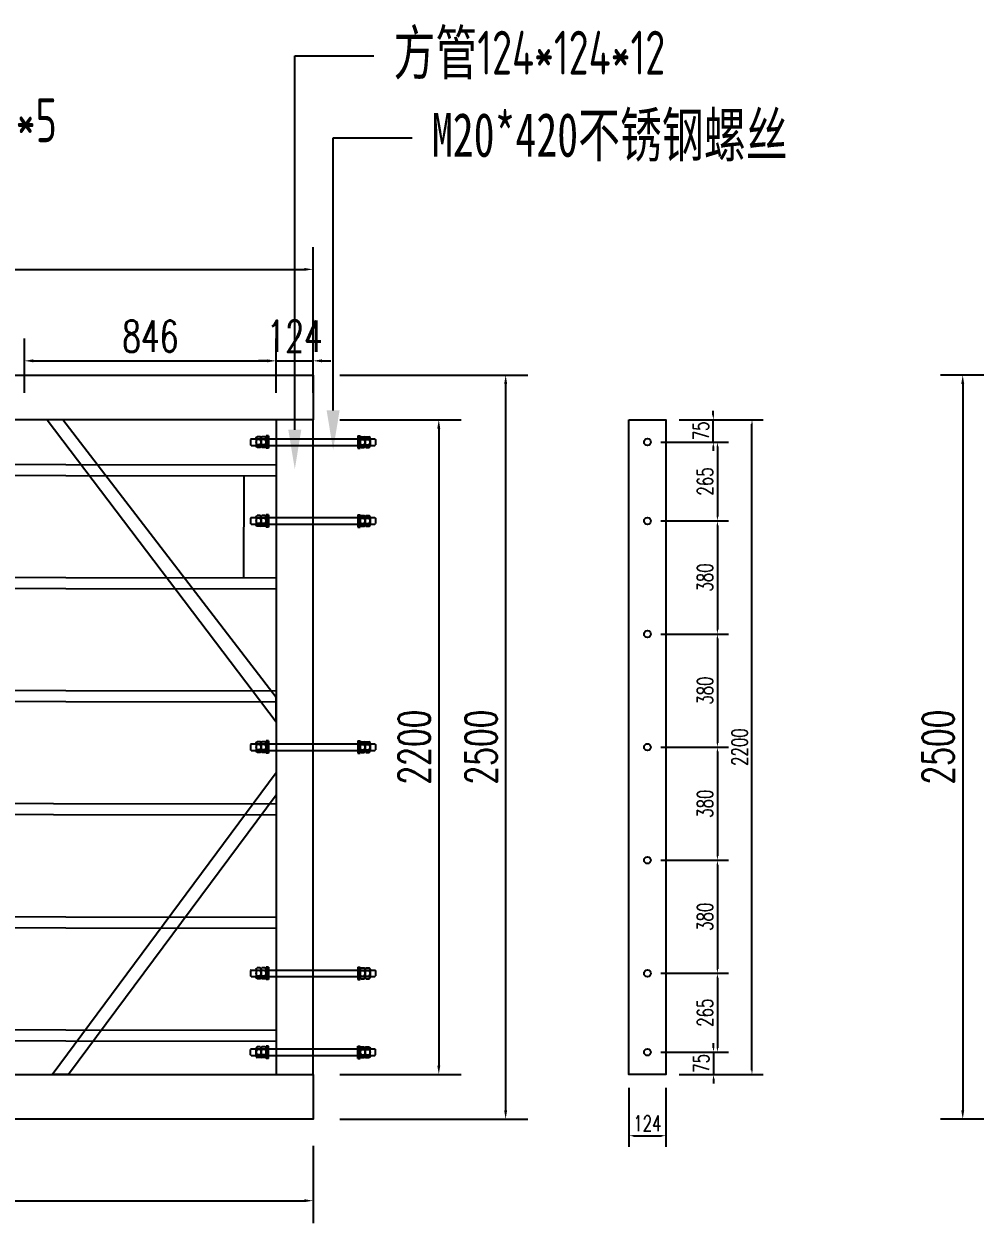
# Model space of a CAD drawing. Header units: millimetres. Extents: x -2430464 to 225692, y -180 to 1805330.
# Drawn here: x -668676 to -665481, y 476741 to 480770 of the extents above; entities that cross this region are included whole.
import ezdxf
from ezdxf import colors
from ezdxf.entities.mleader import LeaderData, LeaderLine
from ezdxf.math import Vec2, Vec3

# ---------------------------------------------------------------- set-up
doc = ezdxf.new("R2010")
doc.units = ezdxf.units.MM
doc.header["$LTSCALE"] = 1000
doc.layers.get('0').update_dxf_attribs({"linetype": 'CONTINUOUS'})
doc.layers.get('DEFPOINTS').update_dxf_attribs({"linetype": 'CONTINUOUS'})
for name, color, linetype in [('W-bridge approach引桥', 4, 'CONTINUOUS'), ('方管150X150X12', 3, 'CONTINUOUS'), ('结构', 1, 'CONTINUOUS')]:
    doc.layers.add(name, color=color, linetype=linetype)
doc.layers.add('成片房屋', color=1, linetype='CONTINUOUS', lineweight=0)
doc.styles.get("Standard").update_dxf_attribs({"font": 'tssdeng.shx', "width": 0.7, "bigfont": 'hztxt.shx'})
doc.styles.add('STANDARD_T3', font='simplex.shx', dxfattribs={"width": 0.7, "bigfont": 'gbcbig.shx'})
doc.dimstyles.new('W&&15', dxfattribs={"dimtxt": 52.5, "dimasz": 15, "dimexe": 37.5, "dimexo": 45, "dimgap": 15, "dimtad": 1, "dimdec": 0, "dimzin": 0, "dimdsep": 46, "dimtxsty": 'STANDARD_T3', "dimcen": 0.09, "dimclrd": 1, "dimclre": 1, "dimclrt": 7, "dimazin": 2, "dimtfac": 1, "dimtdec": 0, "dimtix": 1, "dimtmove": 2, "dimatfit": 3, "dimfxl": 0, "dimtolj": 1, "dimtzin": 0, "dimarcsym": 0})
doc.dimstyles.new('W&&30', dxfattribs={"dimtxt": 105, "dimasz": 30, "dimexe": 75, "dimexo": 90, "dimgap": 30, "dimtad": 1, "dimdec": 0, "dimzin": 0, "dimdsep": 46, "dimtxsty": 'STANDARD_T3', "dimcen": 0.09, "dimclrd": 1, "dimclre": 1, "dimclrt": 7, "dimazin": 2, "dimtfac": 1, "dimtdec": 0, "dimtix": 1, "dimtmove": 2, "dimatfit": 3, "dimfxl": 0, "dimtolj": 1, "dimtzin": 0, "dimarcsym": 0})

# ---------------------------------------------------------------- blocks, each defined once
blk = doc.blocks.new('*D2887')
at = {"layer": 'DEFPOINTS', "color": 0, "transparency": 16777216}
for p in [(-667828.8, 479638), (-668674.8, 479440.1), (-667828.8, 479440.1)]:
    blk.add_point(p, dxfattribs=at)
at = {"layer": '成片房屋', "color": 1, "lineweight": -2, "transparency": 16777216}
for p, q in [((-668674.8, 479530.1), (-668674.8, 479713)), ((-667828.8, 479530.1), (-667828.8, 479713)), ((-668644.8, 479638), (-667858.8, 479638))]:
    blk.add_line(p, q, dxfattribs=at)
at = {"layer": '成片房屋', "color": 1, "transparency": 16777216}
for points in [[(-668644.8, 479643), (-668644.8, 479633), (-668674.8, 479638)], [(-667858.8, 479643), (-667858.8, 479633), (-667828.8, 479638)]]:
    blk.add_solid(points, dxfattribs=at)
at = {"layer": '成片房屋', "color": 7, "transparency": 16777216, "insert": (-668251.8, 479720.5), "char_height": 105, "attachment_point": 5, "style": 'STANDARD_T3'}
blk.add_mtext('\\A1;846', dxfattribs=at)
blk = doc.blocks.new('*D3023')
at = {"layer": 'DEFPOINTS', "color": 0, "transparency": 16777216}
for p in [(-667704.8, 479638), (-667828.8, 479440.1), (-667704.8, 479440.1)]:
    blk.add_point(p, dxfattribs=at)
at = {"layer": '成片房屋', "color": 1, "lineweight": -2, "transparency": 16777216}
for p, q in [((-667828.8, 479530.1), (-667828.8, 479713)), ((-667704.8, 479530.1), (-667704.8, 479713)), ((-667858.8, 479638), (-667888.8, 479638)), ((-667828.8, 479638), (-667704.8, 479638)), ((-667674.8, 479638), (-667644.8, 479638))]:
    blk.add_line(p, q, dxfattribs=at)
at = {"layer": '成片房屋', "color": 1, "transparency": 16777216}
for points in [[(-667858.8, 479643), (-667858.8, 479633), (-667828.8, 479638)], [(-667674.8, 479643), (-667674.8, 479633), (-667704.8, 479638)]]:
    blk.add_solid(points, dxfattribs=at)
at = {"layer": '成片房屋', "color": 7, "transparency": 16777216, "insert": (-667766.8, 479720.5), "char_height": 105, "attachment_point": 5, "style": 'STANDARD_T3'}
blk.add_mtext('\\A1;124', dxfattribs=at)
blk = doc.blocks.new('*D2889')
at = {"layer": 'DEFPOINTS', "color": 0, "transparency": 16777216}
for p in [(-680704.8, 477090.1), (-667704.8, 477090.1), (-667704.8, 476816.2)]:
    blk.add_point(p, dxfattribs=at)
at = {"layer": '成片房屋', "color": 1, "lineweight": -2, "transparency": 16777216}
for p, q in [((-680704.8, 477000.1), (-680704.8, 476741.2)), ((-667704.8, 477000.1), (-667704.8, 476741.2)), ((-680674.8, 476816.2), (-667734.8, 476816.2))]:
    blk.add_line(p, q, dxfattribs=at)
at = {"layer": '成片房屋', "color": 1, "transparency": 16777216}
for points in [[(-680674.8, 476821.2), (-680674.8, 476811.2), (-680704.8, 476816.2)], [(-667734.8, 476821.2), (-667734.8, 476811.2), (-667704.8, 476816.2)]]:
    blk.add_solid(points, dxfattribs=at)
at = {"layer": '成片房屋', "color": 7, "transparency": 16777216, "insert": (-674204.8, 476898.7), "char_height": 105, "attachment_point": 5, "style": 'STANDARD_T3'}
blk.add_mtext('\\A1;13000', dxfattribs=at)
blk = doc.blocks.new('*D3026')
at = {"layer": 'DEFPOINTS', "color": 0, "transparency": 16777216}
for p in [(-667704.8, 479945.3), (-680704.8, 479590.1), (-667704.8, 479590.1)]:
    blk.add_point(p, dxfattribs=at)
at = {"layer": '成片房屋', "color": 1, "lineweight": -2, "transparency": 16777216}
for p, q in [((-680704.8, 479680.1), (-680704.8, 480020.3)), ((-667704.8, 479680.1), (-667704.8, 480020.3)), ((-680674.8, 479945.3), (-667734.8, 479945.3))]:
    blk.add_line(p, q, dxfattribs=at)
at = {"layer": '成片房屋', "color": 1, "transparency": 16777216}
for points in [[(-680674.8, 479950.3), (-680674.8, 479940.3), (-680704.8, 479945.3)], [(-667734.8, 479950.3), (-667734.8, 479940.3), (-667704.8, 479945.3)]]:
    blk.add_solid(points, dxfattribs=at)
at = {"layer": '成片房屋', "color": 7, "transparency": 16777216, "insert": (-674204.8, 480027.8), "char_height": 105, "attachment_point": 5, "style": 'STANDARD_T3'}
blk.add_mtext('\\A1;13000', dxfattribs=at)
blk = doc.blocks.new('*D3027')
at = {"layer": 'DEFPOINTS', "color": 0, "transparency": 16777216}
for p in [(-667704.8, 479440.1), (-667704.8, 477240.1), (-667282.5, 477240.1)]:
    blk.add_point(p, dxfattribs=at)
at = {"layer": '成片房屋', "color": 1, "lineweight": -2, "transparency": 16777216}
for p, q in [((-667614.8, 479440.1), (-667207.5, 479440.1)), ((-667282.5, 479410.1), (-667282.5, 477270.1)), ((-667614.8, 477240.1), (-667207.5, 477240.1))]:
    blk.add_line(p, q, dxfattribs=at)
at = {"layer": '成片房屋', "color": 1, "transparency": 16777216}
for points in [[(-667287.5, 479410.1), (-667277.5, 479410.1), (-667282.5, 479440.1)], [(-667287.5, 477270.1), (-667277.5, 477270.1), (-667282.5, 477240.1)]]:
    blk.add_solid(points, dxfattribs=at)
at = {"layer": '成片房屋', "color": 7, "transparency": 16777216, "insert": (-667365, 478340.1), "char_height": 105, "attachment_point": 5, "rotation": 90, "style": 'STANDARD_T3'}
blk.add_mtext('\\A1;2200', dxfattribs=at)
blk = doc.blocks.new('*D3028')
at = {"layer": 'DEFPOINTS', "color": 0, "transparency": 16777216}
for p in [(-667704.8, 479590.1), (-667704.8, 477090.1), (-667057.8, 477090.1)]:
    blk.add_point(p, dxfattribs=at)
at = {"layer": '成片房屋', "color": 1, "lineweight": -2, "transparency": 16777216}
for p, q in [((-667614.8, 479590.1), (-666982.8, 479590.1)), ((-667057.8, 479560.1), (-667057.8, 477120.1)), ((-667614.8, 477090.1), (-666982.8, 477090.1))]:
    blk.add_line(p, q, dxfattribs=at)
at = {"layer": '成片房屋', "color": 1, "transparency": 16777216}
for points in [[(-667062.8, 479560.1), (-667052.8, 479560.1), (-667057.8, 479590.1)], [(-667062.8, 477120.1), (-667052.8, 477120.1), (-667057.8, 477090.1)]]:
    blk.add_solid(points, dxfattribs=at)
at = {"layer": '成片房屋', "color": 7, "transparency": 16777216, "insert": (-667140.3, 478340.1), "char_height": 105, "attachment_point": 5, "rotation": 90, "style": 'STANDARD_T3'}
blk.add_mtext('\\A1;2500', dxfattribs=at)
blk = doc.blocks.new('*D3059')
at = {"layer": 'DEFPOINTS', "color": 0, "transparency": 16777216}
for p in [(-665116, 479590.1), (-665522, 477090.1), (-665116, 477090.1)]:
    blk.add_point(p, dxfattribs=at)
at = {"layer": '成片房屋', "color": 1, "lineweight": -2, "transparency": 16777216}
for p, q in [((-665206, 479590.1), (-665597, 479590.1)), ((-665522, 479560.1), (-665522, 477120.1)), ((-665206, 477090.1), (-665597, 477090.1))]:
    blk.add_line(p, q, dxfattribs=at)
at = {"layer": '成片房屋', "color": 1, "transparency": 16777216}
for points in [[(-665527, 479560.1), (-665517, 479560.1), (-665522, 479590.1)], [(-665527, 477120.1), (-665517, 477120.1), (-665522, 477090.1)]]:
    blk.add_solid(points, dxfattribs=at)
at = {"layer": '成片房屋', "color": 7, "transparency": 16777216, "insert": (-665604.5, 478340.1), "char_height": 105, "attachment_point": 5, "rotation": 90, "style": 'STANDARD_T3'}
blk.add_mtext('\\A1;2500', dxfattribs=at)
blk = doc.blocks.new('*D3141')
at = {"layer": 'DEFPOINTS', "color": 0, "transparency": 16777216}
for p in [(-666519.4, 479440.1), (-666360.1, 479440.1), (-666581.4, 479365.1)]:
    blk.add_point(p, dxfattribs=at)
at = {"layer": '方管150X150X12', "color": 1, "lineweight": -2, "transparency": 16777216}
for p, q in [((-666360.1, 479455.1), (-666360.1, 479470.1)), ((-666474.4, 479440.1), (-666322.6, 479440.1)), ((-666360.1, 479365.1), (-666360.1, 479440.1)), ((-666536.4, 479365.1), (-666322.6, 479365.1)), ((-666360.1, 479350.1), (-666360.1, 479335.1))]:
    blk.add_line(p, q, dxfattribs=at)
at = {"layer": '方管150X150X12', "color": 1, "transparency": 16777216}
for points in [[(-666362.6, 479455.1), (-666357.6, 479455.1), (-666360.1, 479440.1)], [(-666362.6, 479350.1), (-666357.6, 479350.1), (-666360.1, 479365.1)]]:
    blk.add_solid(points, dxfattribs=at)
at = {"layer": '方管150X150X12', "color": 7, "transparency": 16777216, "insert": (-666401.3, 479402.6), "char_height": 52.5, "attachment_point": 5, "rotation": 90, "style": 'STANDARD_T3'}
blk.add_mtext('\\A1;75', dxfattribs=at)
blk = doc.blocks.new('*D2961')
at = {"layer": 'DEFPOINTS', "color": 0, "transparency": 16777216}
for p in [(-666506.4, 479365.1), (-666581.4, 479100.1), (-666346.3, 479100.1)]:
    blk.add_point(p, dxfattribs=at)
at = {"layer": '方管150X150X12', "color": 1, "lineweight": -2, "transparency": 16777216}
for p, q in [((-666461.4, 479365.1), (-666308.8, 479365.1)), ((-666346.3, 479350.1), (-666346.3, 479115.1)), ((-666536.4, 479100.1), (-666308.8, 479100.1))]:
    blk.add_line(p, q, dxfattribs=at)
at = {"layer": '方管150X150X12', "color": 1, "transparency": 16777216}
for points in [[(-666348.8, 479350.1), (-666343.8, 479350.1), (-666346.3, 479365.1)], [(-666348.8, 479115.1), (-666343.8, 479115.1), (-666346.3, 479100.1)]]:
    blk.add_solid(points, dxfattribs=at)
at = {"layer": '方管150X150X12', "color": 7, "transparency": 16777216, "insert": (-666387.6, 479232.6), "char_height": 52.5, "attachment_point": 5, "rotation": 90, "style": 'STANDARD_T3'}
blk.add_mtext('\\A1;265', dxfattribs=at)
blk = doc.blocks.new('*D3142')
at = {"layer": 'DEFPOINTS', "color": 0, "transparency": 16777216}
for p in [(-666581.4, 477315.1), (-666519.4, 477240.1), (-666359.3, 477240.1)]:
    blk.add_point(p, dxfattribs=at)
at = {"layer": '方管150X150X12', "color": 1, "lineweight": -2, "transparency": 16777216}
for p, q in [((-666536.4, 477315.1), (-666321.8, 477315.1)), ((-666359.3, 477330.1), (-666359.3, 477345.1)), ((-666359.3, 477315.1), (-666359.3, 477240.1)), ((-666474.4, 477240.1), (-666321.8, 477240.1)), ((-666359.3, 477225.1), (-666359.3, 477210.1))]:
    blk.add_line(p, q, dxfattribs=at)
at = {"layer": '方管150X150X12', "color": 1, "transparency": 16777216}
for points in [[(-666361.8, 477330.1), (-666356.8, 477330.1), (-666359.3, 477315.1)], [(-666361.8, 477225.1), (-666356.8, 477225.1), (-666359.3, 477240.1)]]:
    blk.add_solid(points, dxfattribs=at)
at = {"layer": '方管150X150X12', "color": 7, "transparency": 16777216, "insert": (-666400.6, 477277.6), "char_height": 52.5, "attachment_point": 5, "rotation": 90, "style": 'STANDARD_T3'}
blk.add_mtext('\\A1;75', dxfattribs=at)
blk = doc.blocks.new('*D3140')
at = {"layer": 'DEFPOINTS', "color": 0, "transparency": 16777216}
for p in [(-666643.4, 477240.1), (-666519.4, 477240.1), (-666519.4, 477034.5)]:
    blk.add_point(p, dxfattribs=at)
at = {"layer": '方管150X150X12', "color": 1, "lineweight": -2, "transparency": 16777216}
for p, q in [((-666643.4, 477195.1), (-666643.4, 476997)), ((-666519.4, 477195.1), (-666519.4, 476997)), ((-666628.4, 477034.5), (-666534.4, 477034.5))]:
    blk.add_line(p, q, dxfattribs=at)
at = {"layer": '方管150X150X12', "color": 1, "transparency": 16777216}
for points in [[(-666628.4, 477037), (-666628.4, 477032), (-666643.4, 477034.5)], [(-666534.4, 477037), (-666534.4, 477032), (-666519.4, 477034.5)]]:
    blk.add_solid(points, dxfattribs=at)
at = {"layer": '方管150X150X12', "color": 7, "transparency": 16777216, "insert": (-666581.4, 477075.7), "char_height": 52.5, "attachment_point": 5, "style": 'STANDARD_T3'}
blk.add_mtext('\\A1;124', dxfattribs=at)
blk = doc.blocks.new('*U2831')
at = {"layer": 'W-bridge approach引桥', "color": 0}
blk.add_lwpolyline([(-6363, 29), (6363, 9), (6363, -29), (-6363, -9)], close=True, dxfattribs=at)
blk = doc.blocks.new('*U2832')
at = {"color": 0, "linetype": 'ByBlock', "lineweight": -2, "transparency": 16777216}
for p in [(0, 0), (0, -380), (0, -760), (0, -1140), (0, -1520), (0, -1900)]:
    blk.add_blockref('*U2831', p, dxfattribs=at)
blk = doc.blocks.new('*U2837')
at = {"layer": '方管150X150X12'}
blk.add_circle((0, 0), 11.5, dxfattribs=at)
blk = doc.blocks.new('*U2838')
at = {"color": 0, "linetype": 'ByBlock', "lineweight": -2, "transparency": 16777216}
for p in [(0, 0), (0, -380), (0, -760), (0, -1140), (0, -1520)]:
    blk.add_blockref('*U2837', p, dxfattribs=at)
blk = doc.blocks.new('*D3181')
at = {"layer": 'DEFPOINTS', "color": 0, "transparency": 16777216}
for p in [(-666581.4, 479100.1), (-666581.4, 478720.1), (-666346.3, 478720.1)]:
    blk.add_point(p, dxfattribs=at)
at = {"layer": '方管150X150X12', "color": 1, "lineweight": -2, "transparency": 16777216}
for p, q in [((-666536.4, 479100.1), (-666308.8, 479100.1)), ((-666346.3, 479085.1), (-666346.3, 478735.1)), ((-666536.4, 478720.1), (-666308.8, 478720.1))]:
    blk.add_line(p, q, dxfattribs=at)
at = {"layer": '方管150X150X12', "color": 1, "transparency": 16777216}
for points in [[(-666348.8, 479085.1), (-666343.8, 479085.1), (-666346.3, 479100.1)], [(-666348.8, 478735.1), (-666343.8, 478735.1), (-666346.3, 478720.1)]]:
    blk.add_solid(points, dxfattribs=at)
at = {"layer": '方管150X150X12', "color": 7, "transparency": 16777216, "insert": (-666387.6, 478910.1), "char_height": 52.5, "attachment_point": 5, "rotation": 90, "style": 'STANDARD_T3'}
blk.add_mtext('\\A1;380', dxfattribs=at)
blk = doc.blocks.new('*D3182')
at = {"layer": 'DEFPOINTS', "color": 0, "transparency": 16777216}
for p in [(-666581.4, 478720.1), (-666581.4, 478340.1), (-666346.3, 478340.1)]:
    blk.add_point(p, dxfattribs=at)
at = {"layer": '方管150X150X12', "color": 1, "lineweight": -2, "transparency": 16777216}
for p, q in [((-666536.4, 478720.1), (-666308.8, 478720.1)), ((-666346.3, 478705.1), (-666346.3, 478355.1)), ((-666536.4, 478340.1), (-666308.8, 478340.1))]:
    blk.add_line(p, q, dxfattribs=at)
at = {"layer": '方管150X150X12', "color": 1, "transparency": 16777216}
for points in [[(-666348.8, 478705.1), (-666343.8, 478705.1), (-666346.3, 478720.1)], [(-666348.8, 478355.1), (-666343.8, 478355.1), (-666346.3, 478340.1)]]:
    blk.add_solid(points, dxfattribs=at)
at = {"layer": '方管150X150X12', "color": 7, "transparency": 16777216, "insert": (-666387.6, 478530.1), "char_height": 52.5, "attachment_point": 5, "rotation": 90, "style": 'STANDARD_T3'}
blk.add_mtext('\\A1;380', dxfattribs=at)
blk = doc.blocks.new('*D2969')
at = {"layer": 'DEFPOINTS', "color": 0, "transparency": 16777216}
for p in [(-666581.4, 478340.1), (-666581.4, 477960.1), (-666346.3, 477960.1)]:
    blk.add_point(p, dxfattribs=at)
at = {"layer": '方管150X150X12', "color": 1, "lineweight": -2, "transparency": 16777216}
for p, q in [((-666536.4, 478340.1), (-666308.8, 478340.1)), ((-666346.3, 478325.1), (-666346.3, 477975.1)), ((-666536.4, 477960.1), (-666308.8, 477960.1))]:
    blk.add_line(p, q, dxfattribs=at)
at = {"layer": '方管150X150X12', "color": 1, "transparency": 16777216}
for points in [[(-666348.8, 478325.1), (-666343.8, 478325.1), (-666346.3, 478340.1)], [(-666348.8, 477975.1), (-666343.8, 477975.1), (-666346.3, 477960.1)]]:
    blk.add_solid(points, dxfattribs=at)
at = {"layer": '方管150X150X12', "color": 7, "transparency": 16777216, "insert": (-666387.6, 478150.1), "char_height": 52.5, "attachment_point": 5, "rotation": 90, "style": 'STANDARD_T3'}
blk.add_mtext('\\A1;380', dxfattribs=at)
blk = doc.blocks.new('*D3183')
at = {"layer": 'DEFPOINTS', "color": 0, "transparency": 16777216}
for p in [(-666581.4, 477960.1), (-666581.4, 477580.1), (-666346.3, 477580.1)]:
    blk.add_point(p, dxfattribs=at)
at = {"layer": '方管150X150X12', "color": 1, "lineweight": -2, "transparency": 16777216}
for p, q in [((-666536.4, 477960.1), (-666308.8, 477960.1)), ((-666346.3, 477945.1), (-666346.3, 477595.1)), ((-666536.4, 477580.1), (-666308.8, 477580.1))]:
    blk.add_line(p, q, dxfattribs=at)
at = {"layer": '方管150X150X12', "color": 1, "transparency": 16777216}
for points in [[(-666348.8, 477945.1), (-666343.8, 477945.1), (-666346.3, 477960.1)], [(-666348.8, 477595.1), (-666343.8, 477595.1), (-666346.3, 477580.1)]]:
    blk.add_solid(points, dxfattribs=at)
at = {"layer": '方管150X150X12', "color": 7, "transparency": 16777216, "insert": (-666387.6, 477770.1), "char_height": 52.5, "attachment_point": 5, "rotation": 90, "style": 'STANDARD_T3'}
blk.add_mtext('\\A1;380', dxfattribs=at)
blk = doc.blocks.new('*D3184')
at = {"layer": 'DEFPOINTS', "color": 0, "transparency": 16777216}
for p in [(-666581.4, 477580.1), (-666581.4, 477315.1), (-666346.3, 477315.1)]:
    blk.add_point(p, dxfattribs=at)
at = {"layer": '方管150X150X12', "color": 1, "lineweight": -2, "transparency": 16777216}
for p, q in [((-666536.4, 477580.1), (-666308.8, 477580.1)), ((-666346.3, 477565.1), (-666346.3, 477330.1)), ((-666536.4, 477315.1), (-666308.8, 477315.1))]:
    blk.add_line(p, q, dxfattribs=at)
at = {"layer": '方管150X150X12', "color": 1, "transparency": 16777216}
for points in [[(-666348.8, 477565.1), (-666343.8, 477565.1), (-666346.3, 477580.1)], [(-666348.8, 477330.1), (-666343.8, 477330.1), (-666346.3, 477315.1)]]:
    blk.add_solid(points, dxfattribs=at)
at = {"layer": '方管150X150X12', "color": 7, "transparency": 16777216, "insert": (-666387.6, 477447.6), "char_height": 52.5, "attachment_point": 5, "rotation": 90, "style": 'STANDARD_T3'}
blk.add_mtext('\\A1;265', dxfattribs=at)
blk = doc.blocks.new('*D2970')
at = {"layer": 'DEFPOINTS', "color": 0, "transparency": 16777216}
for p in [(-666519.4, 479440.1), (-666230.1, 479440.1), (-666519.4, 477240.1)]:
    blk.add_point(p, dxfattribs=at)
at = {"layer": '方管150X150X12', "color": 1, "lineweight": -2, "transparency": 16777216}
for p, q in [((-666474.4, 479440.1), (-666192.6, 479440.1)), ((-666230.1, 477255.1), (-666230.1, 479425.1)), ((-666474.4, 477240.1), (-666192.6, 477240.1))]:
    blk.add_line(p, q, dxfattribs=at)
at = {"layer": '方管150X150X12', "color": 1, "transparency": 16777216}
for points in [[(-666232.6, 479425.1), (-666227.6, 479425.1), (-666230.1, 479440.1)], [(-666232.6, 477255.1), (-666227.6, 477255.1), (-666230.1, 477240.1)]]:
    blk.add_solid(points, dxfattribs=at)
at = {"layer": '方管150X150X12', "color": 7, "transparency": 16777216, "insert": (-666271.3, 478340.1), "char_height": 52.5, "attachment_point": 5, "rotation": 90, "style": 'STANDARD_T3'}
blk.add_mtext('\\A1;2200', dxfattribs=at)

msp = doc.modelspace()

# ---------------------------------------------------------------- linework, layer by layer
msp.add_line((-667937.96, 479251.07), (-667938.49, 478909.07))
for points in [[(-667912.75, 479376.07), (-667914.81, 479374.01)], [(-667914.81, 479374.01), (-667914.81, 479356.14)], [(-667912.75, 479376.07), (-667496.87, 479376.07)], [(-667896.06, 479378.57), (-667896.06, 479351.58)], [(-667882.31, 479383.07), (-667893.31, 479383.07)], [(-667882.31, 479374.07), (-667893.31, 479374.07)], [(-667879.56, 479378.57), (-667879.56, 479351.58)], [(-667879.56, 479378.57), (-667879.56, 479351.58)], [(-667865.81, 479383.07), (-667876.81, 479383.07)], [(-667865.81, 479374.07), (-667876.81, 479374.07)], [(-667863.06, 479385.7), (-667863.06, 479344.45)], [(-667858.94, 479385.7), (-667863.06, 479385.7)], [(-667863.06, 479378.57), (-667863.06, 479351.58)], [(-667858.94, 479385.7), (-667858.94, 479344.45)], [(-667858.94, 479385.7), (-667858.94, 479344.45)], [(-667854.81, 479385.7), (-667858.94, 479385.7)], [(-667854.81, 479385.7), (-667854.81, 479344.45)], [(-667554.81, 479385.7), (-667550.69, 479385.7)], [(-667554.81, 479385.7), (-667554.81, 479344.45)], [(-667550.69, 479385.7), (-667546.56, 479385.7)], [(-667550.69, 479385.7), (-667550.69, 479344.45)], [(-667550.69, 479385.7), (-667550.69, 479344.45)], [(-667546.56, 479385.7), (-667546.56, 479344.45)], [(-667546.56, 479378.57), (-667546.56, 479351.58)], [(-667543.81, 479383.07), (-667532.81, 479383.07)], [(-667543.81, 479374.07), (-667532.81, 479374.07)], [(-667530.06, 479378.57), (-667530.06, 479351.58)], [(-667530.06, 479378.57), (-667530.06, 479351.58)], [(-667527.31, 479383.07), (-667516.31, 479383.07)], [(-667527.31, 479374.07), (-667516.31, 479374.07)], [(-667513.56, 479378.57), (-667513.56, 479351.58)], [(-667496.87, 479376.07), (-667494.81, 479374.01)], [(-667494.81, 479374.01), (-667494.81, 479356.14)], [(-667912.75, 479354.07), (-667914.81, 479356.14)], [(-667912.75, 479354.07), (-667496.87, 479354.07)], [(-667882.31, 479356.08), (-667893.31, 479356.08)], [(-667882.31, 479347.08), (-667893.31, 479347.08)], [(-667865.81, 479356.08), (-667876.81, 479356.08)], [(-667865.81, 479347.08), (-667876.81, 479347.08)], [(-667858.94, 479344.45), (-667863.06, 479344.45)], [(-667854.81, 479344.45), (-667858.94, 479344.45)], [(-667554.81, 479344.45), (-667550.69, 479344.45)], [(-667550.69, 479344.45), (-667546.56, 479344.45)], [(-667543.81, 479356.08), (-667532.81, 479356.08)], [(-667543.81, 479347.08), (-667532.81, 479347.08)], [(-667527.31, 479356.08), (-667516.31, 479356.08)], [(-667527.31, 479347.08), (-667516.31, 479347.08)], [(-667496.87, 479354.07), (-667494.81, 479356.14)], [(-667912.75, 479111.13), (-667914.81, 479109.07)], [(-667914.81, 479109.07), (-667914.81, 479091.19)], [(-667912.75, 479089.13), (-667914.81, 479091.19)], [(-667912.75, 479111.13), (-667496.87, 479111.13)], [(-667912.75, 479089.13), (-667496.87, 479089.13)], [(-667896.06, 479113.62), (-667896.06, 479086.64)], [(-667882.31, 479118.12), (-667893.31, 479118.12)], [(-667882.31, 479109.13), (-667893.31, 479109.13)], [(-667882.31, 479091.13), (-667893.31, 479091.13)], [(-667879.56, 479113.62), (-667879.56, 479086.64)], [(-667879.56, 479113.62), (-667879.56, 479086.64)], [(-667865.81, 479118.12), (-667876.81, 479118.12)], [(-667865.81, 479109.13), (-667876.81, 479109.13)], [(-667865.81, 479091.13), (-667876.81, 479091.13)], [(-667863.06, 479120.75), (-667863.06, 479079.5)], [(-667858.94, 479120.75), (-667863.06, 479120.75)], [(-667863.06, 479113.62), (-667863.06, 479086.64)], [(-667858.94, 479120.75), (-667858.94, 479079.5)], [(-667858.94, 479120.75), (-667858.94, 479079.5)], [(-667854.81, 479120.75), (-667858.94, 479120.75)], [(-667854.81, 479120.75), (-667854.81, 479079.5)], [(-667554.81, 479120.75), (-667550.69, 479120.75)], [(-667554.81, 479120.75), (-667554.81, 479079.5)], [(-667550.69, 479120.75), (-667546.56, 479120.75)], [(-667550.69, 479120.75), (-667550.69, 479079.5)], [(-667550.69, 479120.75), (-667550.69, 479079.5)], [(-667546.56, 479120.75), (-667546.56, 479079.5)], [(-667546.56, 479113.62), (-667546.56, 479086.64)], [(-667543.81, 479118.12), (-667532.81, 479118.12)], [(-667543.81, 479109.13), (-667532.81, 479109.13)], [(-667543.81, 479091.13), (-667532.81, 479091.13)], [(-667530.06, 479113.62), (-667530.06, 479086.64)], [(-667530.06, 479113.62), (-667530.06, 479086.64)], [(-667527.31, 479118.12), (-667516.31, 479118.12)], [(-667527.31, 479109.13), (-667516.31, 479109.13)], [(-667527.31, 479091.13), (-667516.31, 479091.13)], [(-667513.56, 479113.62), (-667513.56, 479086.64)], [(-667496.87, 479111.13), (-667494.81, 479109.07)], [(-667496.87, 479089.13), (-667494.81, 479091.19)], [(-667494.81, 479109.07), (-667494.81, 479091.19)], [(-667882.31, 479082.14), (-667893.31, 479082.14)], [(-667865.81, 479082.14), (-667876.81, 479082.14)], [(-667858.94, 479079.5), (-667863.06, 479079.5)], [(-667854.81, 479079.5), (-667858.94, 479079.5)], [(-667554.81, 479079.5), (-667550.69, 479079.5)], [(-667550.69, 479079.5), (-667546.56, 479079.5)], [(-667543.81, 479082.14), (-667532.81, 479082.14)], [(-667527.31, 479082.14), (-667516.31, 479082.14)], [(-667863.06, 478360.75), (-667863.06, 478319.5)], [(-667858.94, 478360.75), (-667863.06, 478360.75)], [(-667858.94, 478360.75), (-667858.94, 478319.5)], [(-667858.94, 478360.75), (-667858.94, 478319.5)], [(-667854.81, 478360.75), (-667858.94, 478360.75)], [(-667854.81, 478360.75), (-667854.81, 478319.5)], [(-667554.81, 478360.75), (-667550.69, 478360.75)], [(-667554.81, 478360.75), (-667554.81, 478319.5)], [(-667550.69, 478360.75), (-667546.56, 478360.75)], [(-667550.69, 478360.75), (-667550.69, 478319.5)], [(-667550.69, 478360.75), (-667550.69, 478319.5)], [(-667546.56, 478360.75), (-667546.56, 478319.5)], [(-667912.75, 478351.13), (-667914.81, 478349.07)], [(-667914.81, 478349.07), (-667914.81, 478331.19)], [(-667912.75, 478329.13), (-667914.81, 478331.19)], [(-667912.75, 478351.13), (-667496.87, 478351.13)], [(-667912.75, 478329.13), (-667496.87, 478329.13)], [(-667896.06, 478353.62), (-667896.06, 478326.64)], [(-667882.31, 478358.12), (-667893.31, 478358.12)], [(-667882.31, 478349.13), (-667893.31, 478349.13)], [(-667882.31, 478331.13), (-667893.31, 478331.13)], [(-667882.31, 478322.14), (-667893.31, 478322.14)], [(-667879.56, 478353.62), (-667879.56, 478326.64)], [(-667879.56, 478353.62), (-667879.56, 478326.64)], [(-667865.81, 478358.12), (-667876.81, 478358.12)], [(-667865.81, 478349.13), (-667876.81, 478349.13)], [(-667865.81, 478331.13), (-667876.81, 478331.13)], [(-667865.81, 478322.14), (-667876.81, 478322.14)], [(-667863.06, 478353.62), (-667863.06, 478326.64)], [(-667858.94, 478319.5), (-667863.06, 478319.5)], [(-667854.81, 478319.5), (-667858.94, 478319.5)], [(-667554.81, 478319.5), (-667550.69, 478319.5)], [(-667550.69, 478319.5), (-667546.56, 478319.5)], [(-667546.56, 478353.62), (-667546.56, 478326.64)], [(-667543.81, 478358.12), (-667532.81, 478358.12)], [(-667543.81, 478349.13), (-667532.81, 478349.13)], [(-667543.81, 478331.13), (-667532.81, 478331.13)], [(-667543.81, 478322.14), (-667532.81, 478322.14)], [(-667530.06, 478353.62), (-667530.06, 478326.64)], [(-667530.06, 478353.62), (-667530.06, 478326.64)], [(-667527.31, 478358.12), (-667516.31, 478358.12)], [(-667527.31, 478349.13), (-667516.31, 478349.13)], [(-667527.31, 478331.13), (-667516.31, 478331.13)], [(-667527.31, 478322.14), (-667516.31, 478322.14)], [(-667513.56, 478353.62), (-667513.56, 478326.64)], [(-667496.87, 478351.13), (-667494.81, 478349.07)], [(-667496.87, 478329.13), (-667494.81, 478331.19)], [(-667494.81, 478349.07), (-667494.81, 478331.19)], [(-667896.06, 477593.62), (-667896.06, 477566.64)], [(-667882.31, 477598.12), (-667893.31, 477598.12)], [(-667879.56, 477593.62), (-667879.56, 477566.64)], [(-667879.56, 477593.62), (-667879.56, 477566.64)], [(-667865.81, 477598.12), (-667876.81, 477598.12)], [(-667863.06, 477600.75), (-667863.06, 477559.5)], [(-667858.94, 477600.75), (-667863.06, 477600.75)], [(-667863.06, 477593.62), (-667863.06, 477566.64)], [(-667858.94, 477600.75), (-667858.94, 477559.5)], [(-667858.94, 477600.75), (-667858.94, 477559.5)], [(-667854.81, 477600.75), (-667858.94, 477600.75)], [(-667854.81, 477600.75), (-667854.81, 477559.5)], [(-667554.81, 477600.75), (-667550.69, 477600.75)], [(-667554.81, 477600.75), (-667554.81, 477559.5)], [(-667550.69, 477600.75), (-667546.56, 477600.75)], [(-667550.69, 477600.75), (-667550.69, 477559.5)], [(-667550.69, 477600.75), (-667550.69, 477559.5)], [(-667546.56, 477600.75), (-667546.56, 477559.5)], [(-667546.56, 477593.62), (-667546.56, 477566.64)], [(-667543.81, 477598.12), (-667532.81, 477598.12)], [(-667530.06, 477593.62), (-667530.06, 477566.64)], [(-667530.06, 477593.62), (-667530.06, 477566.64)], [(-667527.31, 477598.12), (-667516.31, 477598.12)], [(-667513.56, 477593.62), (-667513.56, 477566.64)], [(-667912.75, 477591.13), (-667914.81, 477589.07)], [(-667914.81, 477589.07), (-667914.81, 477571.19)], [(-667912.75, 477569.13), (-667914.81, 477571.19)], [(-667912.75, 477591.13), (-667496.87, 477591.13)], [(-667912.75, 477569.13), (-667496.87, 477569.13)], [(-667882.31, 477589.13), (-667893.31, 477589.13)], [(-667882.31, 477571.13), (-667893.31, 477571.13)], [(-667882.31, 477562.14), (-667893.31, 477562.14)], [(-667865.81, 477589.13), (-667876.81, 477589.13)], [(-667865.81, 477571.13), (-667876.81, 477571.13)], [(-667865.81, 477562.14), (-667876.81, 477562.14)], [(-667858.94, 477559.5), (-667863.06, 477559.5)], [(-667854.81, 477559.5), (-667858.94, 477559.5)], [(-667554.81, 477559.5), (-667550.69, 477559.5)], [(-667550.69, 477559.5), (-667546.56, 477559.5)], [(-667543.81, 477589.13), (-667532.81, 477589.13)], [(-667543.81, 477571.13), (-667532.81, 477571.13)], [(-667543.81, 477562.14), (-667532.81, 477562.14)], [(-667527.31, 477589.13), (-667516.31, 477589.13)], [(-667527.31, 477571.13), (-667516.31, 477571.13)], [(-667527.31, 477562.14), (-667516.31, 477562.14)], [(-667496.87, 477591.13), (-667494.81, 477589.07)], [(-667496.87, 477569.13), (-667494.81, 477571.19)], [(-667494.81, 477589.07), (-667494.81, 477571.19)], [(-667912.75, 477326.07), (-667914.81, 477324.01)], [(-667914.81, 477306.14), (-667914.81, 477324.01)], [(-667912.75, 477326.07), (-667496.87, 477326.07)], [(-667896.06, 477301.58), (-667896.06, 477328.57)], [(-667882.31, 477333.07), (-667893.31, 477333.07)], [(-667882.31, 477324.07), (-667893.31, 477324.07)], [(-667879.56, 477301.58), (-667879.56, 477328.57)], [(-667879.56, 477301.58), (-667879.56, 477328.57)], [(-667865.81, 477333.07), (-667876.81, 477333.07)], [(-667865.81, 477324.07), (-667876.81, 477324.07)], [(-667863.06, 477294.45), (-667863.06, 477335.7)], [(-667858.94, 477335.7), (-667863.06, 477335.7)], [(-667863.06, 477301.58), (-667863.06, 477328.57)], [(-667858.94, 477294.45), (-667858.94, 477335.7)], [(-667858.94, 477294.45), (-667858.94, 477335.7)], [(-667854.81, 477335.7), (-667858.94, 477335.7)], [(-667854.81, 477294.45), (-667854.81, 477335.7)], [(-667554.81, 477294.45), (-667554.81, 477335.7)], [(-667554.81, 477335.7), (-667550.69, 477335.7)], [(-667550.69, 477294.45), (-667550.69, 477335.7)], [(-667550.69, 477335.7), (-667546.56, 477335.7)], [(-667550.69, 477294.45), (-667550.69, 477335.7)], [(-667546.56, 477294.45), (-667546.56, 477335.7)], [(-667546.56, 477301.58), (-667546.56, 477328.57)], [(-667543.81, 477333.07), (-667532.81, 477333.07)], [(-667543.81, 477324.07), (-667532.81, 477324.07)], [(-667530.06, 477301.58), (-667530.06, 477328.57)], [(-667530.06, 477301.58), (-667530.06, 477328.57)], [(-667527.31, 477333.07), (-667516.31, 477333.07)], [(-667527.31, 477324.07), (-667516.31, 477324.07)], [(-667513.56, 477301.58), (-667513.56, 477328.57)], [(-667496.87, 477326.07), (-667494.81, 477324.01)], [(-667494.81, 477306.14), (-667494.81, 477324.01)], [(-667912.75, 477304.07), (-667914.81, 477306.14)], [(-667912.75, 477304.07), (-667496.87, 477304.07)], [(-667882.31, 477306.08), (-667893.31, 477306.08)], [(-667882.31, 477297.08), (-667893.31, 477297.08)], [(-667865.81, 477306.08), (-667876.81, 477306.08)], [(-667865.81, 477297.08), (-667876.81, 477297.08)], [(-667858.94, 477294.45), (-667863.06, 477294.45)], [(-667854.81, 477294.45), (-667858.94, 477294.45)], [(-667554.81, 477294.45), (-667550.69, 477294.45)], [(-667550.69, 477294.45), (-667546.56, 477294.45)], [(-667543.81, 477306.08), (-667532.81, 477306.08)], [(-667543.81, 477297.08), (-667532.81, 477297.08)], [(-667527.31, 477306.08), (-667516.31, 477306.08)], [(-667527.31, 477297.08), (-667516.31, 477297.08)], [(-667496.87, 477304.07), (-667494.81, 477306.14)]]:
    msp.add_lwpolyline(points)
for points in [[(-667893.31, 479374.07, -0.6117695), (-667893.31, 479383.07, -0.6117695)], [(-667893.31, 479356.07, -0.3058581), (-667893.31, 479374.07, -0.3058581)], [(-667882.31, 479374.07, 0.6117695), (-667882.31, 479383.07, 0.6117695)], [(-667882.31, 479356.07, 0.3058581), (-667882.31, 479374.07, 0.3058581)], [(-667876.81, 479374.07, -0.6117695), (-667876.81, 479383.07, -0.6117695)], [(-667876.81, 479356.07, -0.3058581), (-667876.81, 479374.07, -0.3058581)], [(-667865.81, 479374.07, 0.6117695), (-667865.81, 479383.07, 0.6117695)], [(-667865.81, 479356.07, 0.3058581), (-667865.81, 479374.07, 0.3058581)], [(-667543.81, 479374.07, -0.6117695), (-667543.81, 479383.07, -0.6117695)], [(-667543.81, 479356.07, -0.3058581), (-667543.81, 479374.07, -0.3058581)], [(-667532.81, 479374.07, 0.6117695), (-667532.81, 479383.07, 0.6117695)], [(-667532.81, 479356.07, 0.3058581), (-667532.81, 479374.07, 0.3058581)], [(-667527.31, 479374.07, -0.6117695), (-667527.31, 479383.07, -0.6117695)], [(-667527.31, 479356.07, -0.3058581), (-667527.31, 479374.07, -0.3058581)], [(-667516.31, 479374.07, 0.6117695), (-667516.31, 479383.07, 0.6117695)], [(-667516.31, 479356.07, 0.3058581), (-667516.31, 479374.07, 0.3058581)], [(-667893.31, 479347.08, -0.6117695), (-667893.31, 479356.08, -0.6117695)], [(-667882.31, 479347.08, 0.6117695), (-667882.31, 479356.08, 0.6117695)], [(-667876.81, 479347.08, -0.6117695), (-667876.81, 479356.08, -0.6117695)], [(-667865.81, 479347.08, 0.6117695), (-667865.81, 479356.08, 0.6117695)], [(-667543.81, 479347.08, -0.6117695), (-667543.81, 479356.08, -0.6117695)], [(-667532.81, 479347.08, 0.6117695), (-667532.81, 479356.08, 0.6117695)], [(-667527.31, 479347.08, -0.6117695), (-667527.31, 479356.08, -0.6117695)], [(-667516.31, 479347.08, 0.6117695), (-667516.31, 479356.08, 0.6117695)], [(-667893.31, 479109.12, -0.6117695), (-667893.31, 479118.12, -0.6117695)], [(-667893.31, 479091.13, -0.3058581), (-667893.31, 479109.13, -0.3058581)], [(-667893.31, 479082.14, -0.6117695), (-667893.31, 479091.13, -0.6117695)], [(-667882.31, 479109.12, 0.6117695), (-667882.31, 479118.12, 0.6117695)], [(-667882.31, 479091.13, 0.3058581), (-667882.31, 479109.13, 0.3058581)], [(-667882.31, 479082.14, 0.6117695), (-667882.31, 479091.13, 0.6117695)], [(-667876.81, 479109.12, -0.6117695), (-667876.81, 479118.12, -0.6117695)], [(-667876.81, 479091.13, -0.3058581), (-667876.81, 479109.13, -0.3058581)], [(-667876.81, 479082.14, -0.6117695), (-667876.81, 479091.13, -0.6117695)], [(-667865.81, 479109.12, 0.6117695), (-667865.81, 479118.12, 0.6117695)], [(-667865.81, 479091.13, 0.3058581), (-667865.81, 479109.13, 0.3058581)], [(-667865.81, 479082.14, 0.6117695), (-667865.81, 479091.13, 0.6117695)], [(-667543.81, 479109.12, -0.6117695), (-667543.81, 479118.12, -0.6117695)], [(-667543.81, 479091.13, -0.3058581), (-667543.81, 479109.13, -0.3058581)], [(-667543.81, 479082.14, -0.6117695), (-667543.81, 479091.13, -0.6117695)], [(-667532.81, 479109.12, 0.6117695), (-667532.81, 479118.12, 0.6117695)], [(-667532.81, 479091.13, 0.3058581), (-667532.81, 479109.13, 0.3058581)], [(-667532.81, 479082.14, 0.6117695), (-667532.81, 479091.13, 0.6117695)], [(-667527.31, 479109.12, -0.6117695), (-667527.31, 479118.12, -0.6117695)], [(-667527.31, 479091.13, -0.3058581), (-667527.31, 479109.13, -0.3058581)], [(-667527.31, 479082.14, -0.6117695), (-667527.31, 479091.13, -0.6117695)], [(-667516.31, 479109.12, 0.6117695), (-667516.31, 479118.12, 0.6117695)], [(-667516.31, 479091.13, 0.3058581), (-667516.31, 479109.13, 0.3058581)], [(-667516.31, 479082.14, 0.6117695), (-667516.31, 479091.13, 0.6117695)], [(-667893.31, 478349.12, -0.6117695), (-667893.31, 478358.12, -0.6117695)], [(-667893.31, 478331.13, -0.3058581), (-667893.31, 478349.13, -0.3058581)], [(-667893.31, 478322.14, -0.6117695), (-667893.31, 478331.13, -0.6117695)], [(-667882.31, 478349.12, 0.6117695), (-667882.31, 478358.12, 0.6117695)], [(-667882.31, 478331.13, 0.3058581), (-667882.31, 478349.13, 0.3058581)], [(-667882.31, 478322.14, 0.6117695), (-667882.31, 478331.13, 0.6117695)], [(-667876.81, 478349.12, -0.6117695), (-667876.81, 478358.12, -0.6117695)], [(-667876.81, 478331.13, -0.3058581), (-667876.81, 478349.13, -0.3058581)], [(-667876.81, 478322.14, -0.6117695), (-667876.81, 478331.13, -0.6117695)], [(-667865.81, 478349.12, 0.6117695), (-667865.81, 478358.12, 0.6117695)], [(-667865.81, 478331.13, 0.3058581), (-667865.81, 478349.13, 0.3058581)], [(-667865.81, 478322.14, 0.6117695), (-667865.81, 478331.13, 0.6117695)], [(-667543.81, 478349.12, -0.6117695), (-667543.81, 478358.12, -0.6117695)], [(-667543.81, 478331.13, -0.3058581), (-667543.81, 478349.13, -0.3058581)], [(-667543.81, 478322.14, -0.6117695), (-667543.81, 478331.13, -0.6117695)], [(-667532.81, 478349.12, 0.6117695), (-667532.81, 478358.12, 0.6117695)], [(-667532.81, 478331.13, 0.3058581), (-667532.81, 478349.13, 0.3058581)], [(-667532.81, 478322.14, 0.6117695), (-667532.81, 478331.13, 0.6117695)], [(-667527.31, 478349.12, -0.6117695), (-667527.31, 478358.12, -0.6117695)], [(-667527.31, 478331.13, -0.3058581), (-667527.31, 478349.13, -0.3058581)], [(-667527.31, 478322.14, -0.6117695), (-667527.31, 478331.13, -0.6117695)], [(-667516.31, 478349.12, 0.6117695), (-667516.31, 478358.12, 0.6117695)], [(-667516.31, 478331.13, 0.3058581), (-667516.31, 478349.13, 0.3058581)], [(-667516.31, 478322.14, 0.6117695), (-667516.31, 478331.13, 0.6117695)], [(-667893.31, 477589.12, -0.6117695), (-667893.31, 477598.12, -0.6117695)], [(-667882.31, 477589.12, 0.6117695), (-667882.31, 477598.12, 0.6117695)], [(-667876.81, 477589.12, -0.6117695), (-667876.81, 477598.12, -0.6117695)], [(-667865.81, 477589.12, 0.6117695), (-667865.81, 477598.12, 0.6117695)], [(-667543.81, 477589.12, -0.6117695), (-667543.81, 477598.12, -0.6117695)], [(-667532.81, 477589.12, 0.6117695), (-667532.81, 477598.12, 0.6117695)], [(-667527.31, 477589.12, -0.6117695), (-667527.31, 477598.12, -0.6117695)], [(-667516.31, 477589.12, 0.6117695), (-667516.31, 477598.12, 0.6117695)], [(-667893.31, 477571.13, -0.3058581), (-667893.31, 477589.13, -0.3058581)], [(-667893.31, 477562.14, -0.6117695), (-667893.31, 477571.13, -0.6117695)], [(-667882.31, 477571.13, 0.3058581), (-667882.31, 477589.13, 0.3058581)], [(-667882.31, 477562.14, 0.6117695), (-667882.31, 477571.13, 0.6117695)], [(-667876.81, 477571.13, -0.3058581), (-667876.81, 477589.13, -0.3058581)], [(-667876.81, 477562.14, -0.6117695), (-667876.81, 477571.13, -0.6117695)], [(-667865.81, 477571.13, 0.3058581), (-667865.81, 477589.13, 0.3058581)], [(-667865.81, 477562.14, 0.6117695), (-667865.81, 477571.13, 0.6117695)], [(-667543.81, 477571.13, -0.3058581), (-667543.81, 477589.13, -0.3058581)], [(-667543.81, 477562.14, -0.6117695), (-667543.81, 477571.13, -0.6117695)], [(-667532.81, 477571.13, 0.3058581), (-667532.81, 477589.13, 0.3058581)], [(-667532.81, 477562.14, 0.6117695), (-667532.81, 477571.13, 0.6117695)], [(-667527.31, 477571.13, -0.3058581), (-667527.31, 477589.13, -0.3058581)], [(-667527.31, 477562.14, -0.6117695), (-667527.31, 477571.13, -0.6117695)], [(-667516.31, 477571.13, 0.3058581), (-667516.31, 477589.13, 0.3058581)], [(-667516.31, 477562.14, 0.6117695), (-667516.31, 477571.13, 0.6117695)], [(-667893.31, 477333.07, 0.6117695), (-667893.31, 477324.07, 0.6117695)], [(-667893.31, 477324.07, 0.3058581), (-667893.31, 477306.07, 0.3058581)], [(-667882.31, 477333.07, -0.6117695), (-667882.31, 477324.07, -0.6117695)], [(-667882.31, 477324.07, -0.3058581), (-667882.31, 477306.07, -0.3058581)], [(-667876.81, 477333.07, 0.6117695), (-667876.81, 477324.07, 0.6117695)], [(-667876.81, 477324.07, 0.3058581), (-667876.81, 477306.07, 0.3058581)], [(-667865.81, 477333.07, -0.6117695), (-667865.81, 477324.07, -0.6117695)], [(-667865.81, 477324.07, -0.3058581), (-667865.81, 477306.07, -0.3058581)], [(-667543.81, 477333.07, 0.6117695), (-667543.81, 477324.07, 0.6117695)], [(-667543.81, 477324.07, 0.3058581), (-667543.81, 477306.07, 0.3058581)], [(-667532.81, 477333.07, -0.6117695), (-667532.81, 477324.07, -0.6117695)], [(-667532.81, 477324.07, -0.3058581), (-667532.81, 477306.07, -0.3058581)], [(-667527.31, 477333.07, 0.6117695), (-667527.31, 477324.07, 0.6117695)], [(-667527.31, 477324.07, 0.3058581), (-667527.31, 477306.07, 0.3058581)], [(-667516.31, 477333.07, -0.6117695), (-667516.31, 477324.07, -0.6117695)], [(-667516.31, 477324.07, -0.3058581), (-667516.31, 477306.07, -0.3058581)], [(-667893.31, 477306.08, 0.6117695), (-667893.31, 477297.08, 0.6117695)], [(-667882.31, 477306.08, -0.6117695), (-667882.31, 477297.08, -0.6117695)], [(-667876.81, 477306.08, 0.6117695), (-667876.81, 477297.08, 0.6117695)], [(-667865.81, 477306.08, -0.6117695), (-667865.81, 477297.08, -0.6117695)], [(-667543.81, 477306.08, 0.6117695), (-667543.81, 477297.08, 0.6117695)], [(-667532.81, 477306.08, -0.6117695), (-667532.81, 477297.08, -0.6117695)], [(-667527.31, 477306.08, 0.6117695), (-667527.31, 477297.08, 0.6117695)], [(-667516.31, 477306.08, -0.6117695), (-667516.31, 477297.08, -0.6117695)]]:
    msp.add_lwpolyline(points, format="xyb")
at = {"layer": '方管150X150X12'}
for points in [[(-680704.81, 479590.07), (-667704.81, 479590.07), (-667704.81, 479440.07), (-680554.81, 479440.07)], [(-667828.81, 479440.07), (-667828.81, 477240.07), (-667704.81, 477240.07), (-667704.81, 479440.07)], [(-666643.41, 479440.07), (-666519.41, 479440.07), (-666519.41, 477240.07), (-666643.41, 477240.07)], [(-680554.81, 477240.07), (-667704.81, 477240.07), (-667704.81, 477090.07), (-680704.81, 477090.07)]]:
    msp.add_lwpolyline(points, close=True, dxfattribs=at)
for centre in [(-666581.41, 479365.07), (-666581.41, 477315.07)]:
    msp.add_circle(centre, 11.5, dxfattribs=at)
at = {"layer": '结构'}
for points in [[(-668598.11, 479440.07), (-667828.81, 478424.79), (-667828.81, 478506.95), (-668545.98, 479440.07)], [(-668581.68, 477240.07), (-667828.81, 478254.65), (-667828.81, 478178.32), (-668526.48, 477240.07)]]:
    msp.add_lwpolyline(points, close=True, dxfattribs=at)

# ---------------------------------------------------------------- block references
for name, p in [('*U2832', (-674191.81, 479280.07)), ('*U2838', (-666581.41, 479100.07))]:
    msp.add_blockref(name, p)

# ---------------------------------------------------------------- dimensions: what is measured, and where the dimension line sits
at = {"layer": '成片房屋', "color": 1}
for base, p1, p2, picture, middle in [((-667704.81, 479945.31), (-680704.81, 479590.07), (-667704.81, 479590.07), '*D3026', (-674204.81, 480027.81)), ((-667828.81, 479638.04), (-668674.81, 479440.07), (-667828.81, 479440.07), '*D2887', (-668251.81, 479720.54)), ((-667704.81, 479638.04), (-667828.81, 479440.07), (-667704.81, 479440.07), '*D3023', (-667766.81, 479720.54)), ((-667704.81, 476816.18), (-680704.81, 477090.07), (-667704.81, 477090.07), '*D2889', (-674204.81, 476898.68))]:
    dim = msp.add_linear_dim(base=base, p1=p1, p2=p2, dimstyle='W&&30', dxfattribs=at)
    dim.commit()
    dim.dimension.update_dxf_attribs({"geometry": picture, "text_midpoint": middle})
for base, p1, p2, picture, middle in [((-667057.77, 477090.07), (-667704.81, 479590.07), (-667704.81, 477090.07), '*D3028', (-667140.27, 478340.07)), ((-665521.98, 477090.07), (-665115.96, 479590.07), (-665115.96, 477090.07), '*D3059', (-665604.48, 478340.07)), ((-667282.53, 477240.07), (-667704.81, 479440.07), (-667704.81, 477240.07), '*D3027', (-667365.03, 478340.07))]:
    dim = msp.add_linear_dim(base=base, p1=p1, p2=p2, angle=90, dimstyle='W&&30', dxfattribs=at)
    dim.commit()
    dim.dimension.update_dxf_attribs({"geometry": picture, "text_midpoint": middle})
at = {"layer": '方管150X150X12'}
for base, p1, p2, picture, middle in [((-666360.06, 479440.07), (-666581.41, 479365.07), (-666519.41, 479440.07), '*D3141', (-666401.31, 479402.57)), ((-666230.06, 479440.07), (-666519.41, 477240.07), (-666519.41, 479440.07), '*D2970', (-666271.31, 478340.07)), ((-666346.32, 479100.07), (-666506.41, 479365.07), (-666581.41, 479100.07), '*D2961', (-666387.57, 479232.57)), ((-666346.32, 478720.07), (-666581.41, 479100.07), (-666581.41, 478720.07), '*D3181', (-666387.57, 478910.07)), ((-666346.32, 478340.07), (-666581.41, 478720.07), (-666581.41, 478340.07), '*D3182', (-666387.57, 478530.07)), ((-666346.32, 477960.07), (-666581.41, 478340.07), (-666581.41, 477960.07), '*D2969', (-666387.57, 478150.07)), ((-666346.32, 477580.07), (-666581.41, 477960.07), (-666581.41, 477580.07), '*D3183', (-666387.57, 477770.07)), ((-666346.32, 477315.07), (-666581.41, 477580.07), (-666581.41, 477315.07), '*D3184', (-666387.57, 477447.57)), ((-666359.32, 477240.07), (-666581.41, 477315.07), (-666519.41, 477240.07), '*D3142', (-666400.57, 477277.57))]:
    dim = msp.add_linear_dim(base=base, p1=p1, p2=p2, angle=90, dimstyle='W&&15', dxfattribs=at)
    dim.commit()
    dim.dimension.update_dxf_attribs({"geometry": picture, "text_midpoint": middle})
dim = msp.add_linear_dim(base=(-666519.41, 477034.47), p1=(-666643.41, 477240.07), p2=(-666519.41, 477240.07), dimstyle='W&&15', dxfattribs=at)
dim.commit()
dim.dimension.update_dxf_attribs({"geometry": '*D3140', "text_midpoint": (-666581.41, 477075.72)})

# ---------------------------------------------------------------- leaders
at = {"color": 3}
ml = msp.add_multileader_mtext('Standard', dxfattribs=at)
ml.set_content('{\\fSimSun|b0|i0|c134|p2;方管}124*124*12', color=3)
ml.set_leader_properties()
ml.build(insert=Vec2(0, 0))
ml.multileader.update_dxf_attribs({"dogleg_length": 265.42, "arrow_head_size": 132.71})
ctx = ml.context
ctx.base_point, ctx.char_height, ctx.arrow_head_size, ctx.landing_gap_size, ctx.plane_origin = Vec3(-667500.92, 480662.73), 147.456, 132.71, 66.36, Vec3(-667266.34, 487224.53)
notes = []
notes.append((ctx, [(0, (1, 1, 0), (-667766.34, 480662.73), (1, 0), 265.42, [(0, [(-667766.34, 479273.68)], 0, [])])]))
ctx.mtext.insert, ctx.mtext.flow_direction = Vec3(-667434.56, 480747.11), 5
ml = msp.add_multileader_mtext('Standard', dxfattribs=at)
ml.set_content('{\\fSimSun|b0|i0|c134|p2;方管}100*50*5', color=3)
ml.set_leader_properties()
ml.build(insert=Vec2(0, 0))
ml.multileader.update_dxf_attribs({"dogleg_length": 265.42, "arrow_head_size": 132.71})
ctx = ml.context
ctx.base_point, ctx.char_height, ctx.arrow_head_size, ctx.landing_gap_size, ctx.plane_origin = Vec3(-669442.28, 480435.79), 147.456, 132.71, 66.36, Vec3(-669207.7, 487258.98)
notes.append((ctx, [(0, (1, 1, 0), (-669707.7, 480435.79), (1, 0), 265.42, [(0, [(-669707.7, 479308.14)], 0, [])])]))
ctx.mtext.insert, ctx.mtext.flow_direction = Vec3(-669375.92, 480520.17), 5
ml = msp.add_multileader_mtext('Standard', dxfattribs=at)
ml.set_content('{\\fSimSun|b0|i0|c134|p2;M20*420不锈钢螺丝}', color=3)
ml.set_leader_properties()
ml.build(insert=Vec2(0, 0))
ml.multileader.update_dxf_attribs({"dogleg_length": 265.42, "arrow_head_size": 132.71})
ctx = ml.context
ctx.base_point, ctx.char_height, ctx.arrow_head_size, ctx.landing_gap_size, ctx.plane_origin = Vec3(-667372.14, 480387.26), 147.456, 132.71, 66.36, Vec3(-666580.22, 487258.98)
notes.append((ctx, [(0, (1, 1, 0), (-667637.56, 480387.26), (1, 0), 265.42, [(0, [(-667637.56, 479338.93)], 0, [])])]))
ctx.mtext.insert, ctx.mtext.flow_direction = Vec3(-667305.78, 480471.23), 5
for ctx, leaders in notes:
    for number, flags, end, landing, length, lines in leaders:
        leader = LeaderData()
        leader.index, (leader.has_last_leader_line, leader.has_dogleg_vector, leader.attachment_direction) = number, flags
        leader.last_leader_point, leader.dogleg_vector, leader.dogleg_length = Vec3(end), Vec3(landing), length
        for number, points, colour, breaks in lines:
            line = LeaderLine()
            line.index, line.vertices, line.color, line.breaks = number, Vec3.list(points), colors.encode_raw_color(colour), breaks
            leader.lines.append(line)
        ctx.leaders.append(leader)

doc.saveas('drawing.dxf')
